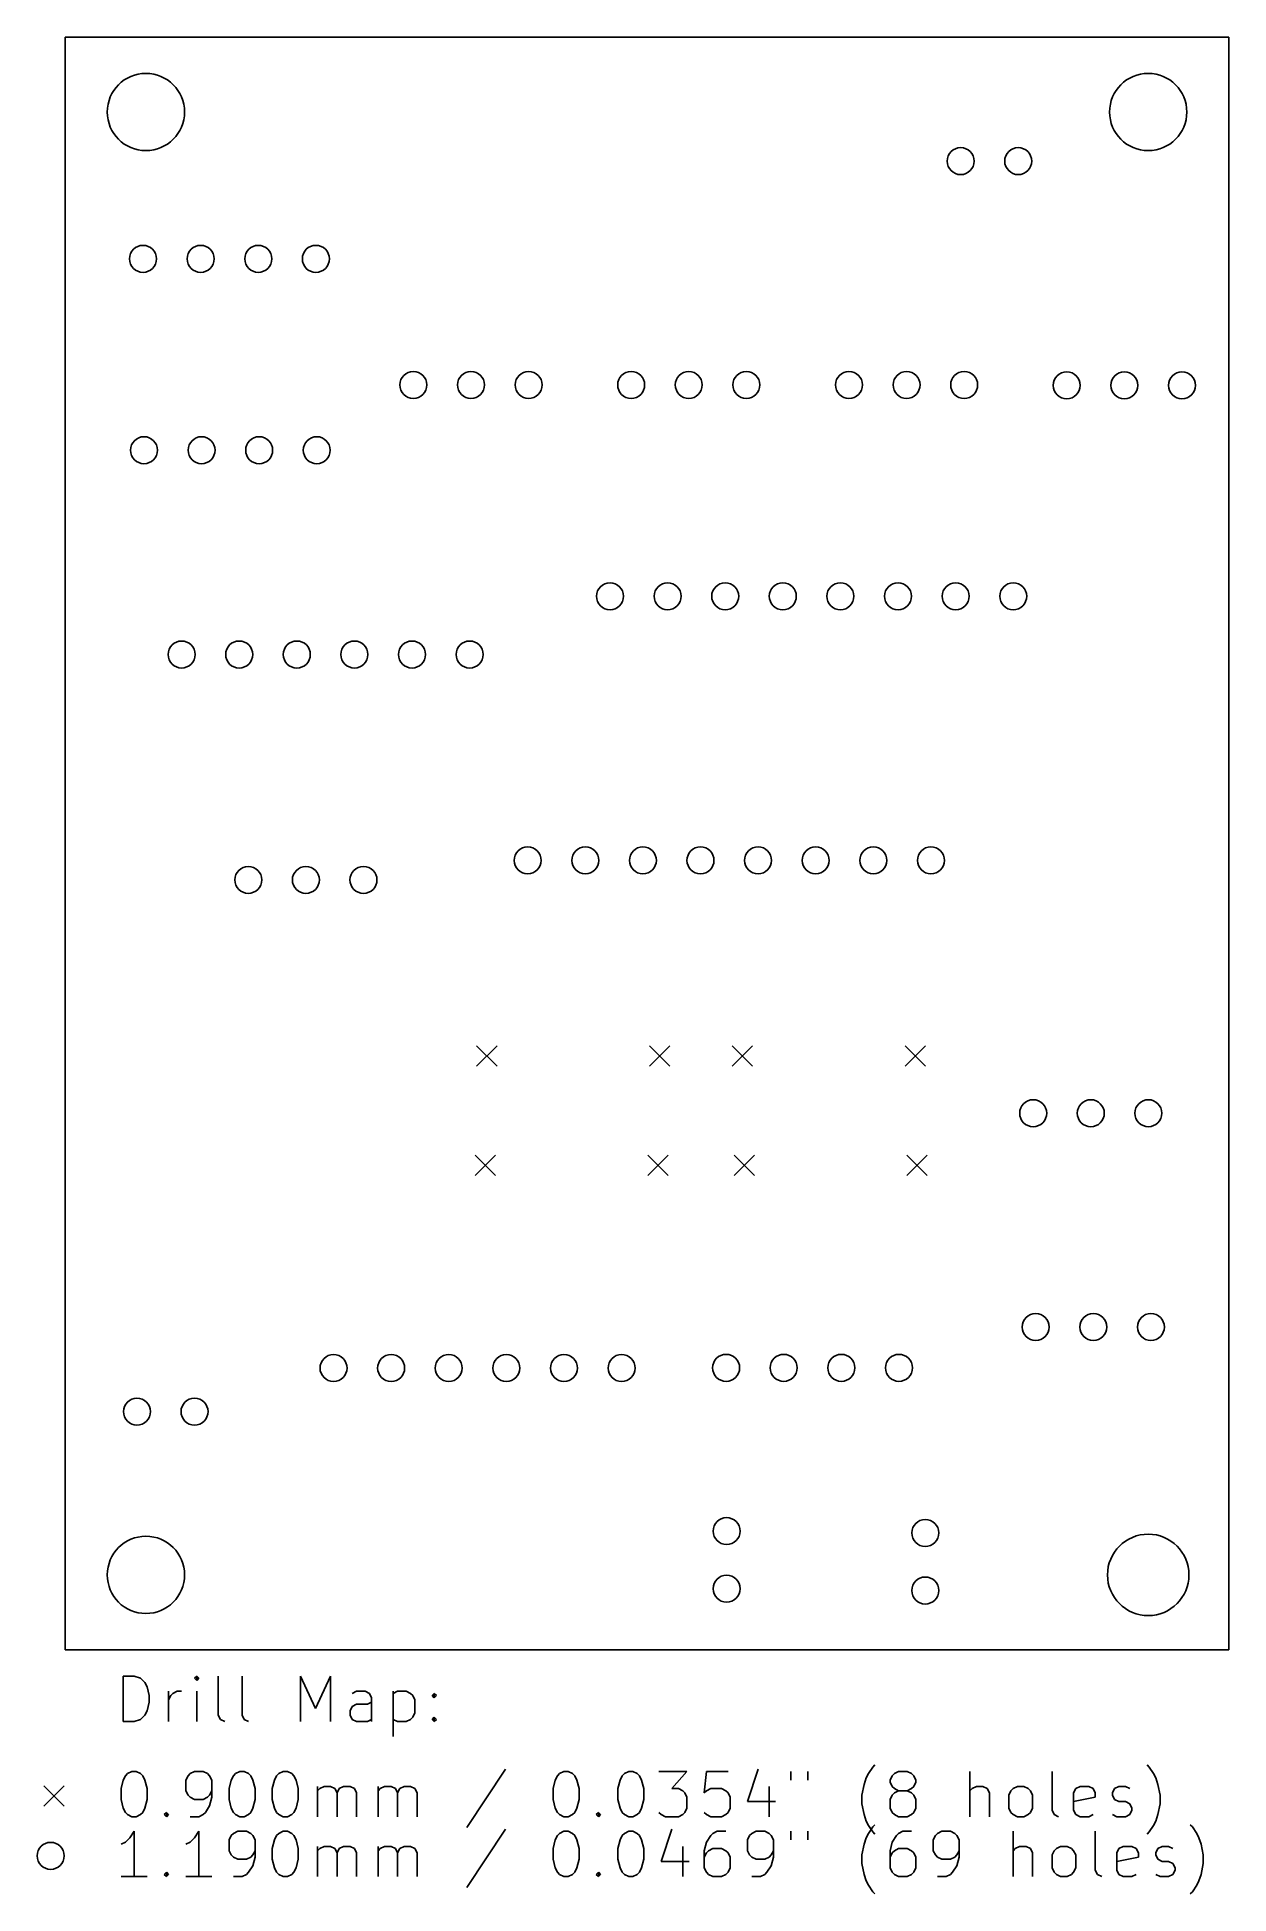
# Model space of a CAD drawing. Extents: x 104.5 to 157.1, y -126 to -44.1.
import ezdxf

# ---------------------------------------------------------------- set-up
doc = ezdxf.new("R2010")
doc.units = 0
doc.layers.add('BLACK', color=7, linetype='CONTINUOUS')

msp = doc.modelspace()

# ---------------------------------------------------------------- linework, layer by layer
at = {"layer": 'BLACK', "linetype": 'CONTINUOUS'}
for p, q in [((105.79, -44.132), (157.098, -44.132)), ((105.79, -115.252), (105.79, -44.132)), ((157.098, -44.132), (157.098, -115.252)), ((123.93, -88.62), (124.83, -89.52)), ((124.83, -88.62), (123.93, -89.52)), ((131.55, -88.62), (132.45, -89.52)), ((132.45, -88.62), (131.55, -89.52)), ((135.2, -88.62), (136.1, -89.52)), ((136.1, -88.62), (135.2, -89.52)), ((142.82, -88.62), (143.72, -89.52)), ((143.72, -88.62), (142.82, -89.52)), ((123.86, -93.44), (124.76, -94.34)), ((124.76, -93.44), (123.86, -94.34)), ((131.48, -93.44), (132.38, -94.34)), ((132.38, -93.44), (131.48, -94.34)), ((135.28, -93.44), (136.18, -94.34)), ((136.18, -93.44), (135.28, -94.34)), ((142.9, -93.44), (143.8, -94.34)), ((143.8, -93.44), (142.9, -94.34)), ((157.098, -115.252), (105.79, -115.252)), ((108.347768, -118.416838), (108.347768, -116.416838)), ((108.347768, -116.416838), (108.823958, -116.416838)), ((108.823958, -116.416838), (109.109673, -116.512076)), ((109.109673, -116.512076), (109.300149, -116.702552)), ((109.300149, -116.702552), (109.395387, -116.893028)), ((109.395387, -116.893028), (109.490625, -117.27398)), ((110.347768, -118.416838), (110.347768, -117.083504)), ((110.538244, -117.178742), (110.72872, -117.083504)), ((110.72872, -117.083504), (110.919197, -117.083504)), ((111.585863, -116.416838), (111.490625, -116.512076)), ((111.490625, -116.512076), (111.585863, -116.607314)), ((111.681101, -116.512076), (111.585863, -116.416838)), ((111.585863, -116.416838), (111.585863, -116.607314)), ((111.585863, -116.607314), (111.681101, -116.512076)), ((111.585863, -118.416838), (111.585863, -117.083504)), ((112.538244, -118.131123), (112.538244, -116.416838)), ((113.585863, -118.131123), (113.585863, -116.416838)), ((116.157292, -118.416838), (116.157292, -116.416838)), ((116.157292, -116.416838), (116.823959, -117.845409)), ((116.823959, -117.845409), (117.490625, -116.416838)), ((117.490625, -116.416838), (117.490625, -118.416838)), ((118.633482, -117.083504), (118.443006, -117.178742)), ((119.014435, -117.083504), (118.633482, -117.083504)), ((119.204911, -117.178742), (119.014435, -117.083504)), ((120.25253, -117.083504), (120.25253, -119.083504)), ((120.25253, -117.178742), (120.443006, -117.083504)), ((120.443006, -117.083504), (120.823959, -117.083504)), ((120.823959, -117.083504), (121.014435, -117.178742)), ((109.490625, -117.559695), (109.395387, -117.940647)), ((109.490625, -117.27398), (109.490625, -117.559695)), ((110.347768, -117.464457), (110.443006, -117.27398)), ((110.443006, -117.27398), (110.538244, -117.178742)), ((118.347768, -117.940647), (118.443006, -117.750171)), ((118.443006, -117.750171), (118.633482, -117.654933)), ((118.633482, -117.654933), (119.109673, -117.654933)), ((119.109673, -117.654933), (119.300149, -117.559695)), ((119.300149, -117.369219), (119.204911, -117.178742)), ((119.300149, -118.416838), (119.300149, -117.369219)), ((121.014435, -117.178742), (121.109673, -117.27398)), ((121.109673, -117.27398), (121.204911, -117.464457)), ((121.204911, -117.464457), (121.204911, -118.035885)), ((121.966816, -117.27398), (122.062054, -117.178742)), ((122.062054, -117.369219), (121.966816, -117.27398)), ((122.062054, -117.178742), (122.157292, -117.27398)), ((122.062054, -117.178742), (122.062054, -117.369219)), ((122.157292, -117.27398), (122.062054, -117.369219)), ((108.823958, -118.416838), (108.347768, -118.416838)), ((109.109673, -118.3216), (108.823958, -118.416838)), ((109.300149, -118.131123), (109.109673, -118.3216)), ((109.395387, -117.940647), (109.300149, -118.131123)), ((112.633482, -118.3216), (112.538244, -118.131123)), ((112.823958, -118.416838), (112.633482, -118.3216)), ((113.681101, -118.3216), (113.585863, -118.131123)), ((113.871577, -118.416838), (113.681101, -118.3216)), ((118.347768, -118.131123), (118.347768, -117.940647)), ((118.443006, -118.3216), (118.347768, -118.131123)), ((118.633482, -118.416838), (118.443006, -118.3216)), ((119.109673, -118.416838), (118.633482, -118.416838)), ((119.300149, -118.3216), (119.109673, -118.416838)), ((120.443006, -118.416838), (120.25253, -118.3216)), ((120.823959, -118.416838), (120.443006, -118.416838)), ((121.014435, -118.3216), (120.823959, -118.416838)), ((121.109673, -118.226361), (121.014435, -118.3216)), ((121.204911, -118.035885), (121.109673, -118.226361)), ((121.966816, -118.3216), (122.062054, -118.226361)), ((122.062054, -118.416838), (121.966816, -118.3216)), ((122.062054, -118.226361), (122.157292, -118.3216)), ((122.062054, -118.226361), (122.062054, -118.416838)), ((122.157292, -118.3216), (122.062054, -118.416838)), ((141.39539, -120.426361), (141.490629, -120.331123)), ((153.585868, -120.426361), (153.49063, -120.331123)), ((108.25253, -121.378742), (108.347768, -120.99779)), ((108.347768, -120.99779), (108.443006, -120.807314)), ((108.443006, -120.807314), (108.538244, -120.712076)), ((108.538244, -120.712076), (108.72872, -120.616838)), ((108.72872, -120.616838), (108.919197, -120.616838)), ((108.919197, -120.616838), (109.109673, -120.712076)), ((109.109673, -120.712076), (109.204911, -120.807314)), ((109.204911, -120.807314), (109.300149, -120.99779)), ((109.300149, -120.99779), (109.395387, -121.378742)), ((111.204911, -120.807314), (111.109673, -120.99779)), ((111.109673, -120.99779), (111.109673, -121.47398)), ((111.300149, -120.712076), (111.204911, -120.807314)), ((111.490625, -120.616838), (111.300149, -120.712076)), ((111.871578, -120.616838), (111.490625, -120.616838)), ((112.062054, -120.712076), (111.871578, -120.616838)), ((112.157292, -120.807314), (112.062054, -120.712076)), ((112.25253, -120.99779), (112.157292, -120.807314)), ((112.25253, -121.759695), (112.25253, -120.99779)), ((113.014435, -121.378742), (113.109673, -120.99779)), ((113.109673, -120.99779), (113.204911, -120.807314)), ((113.204911, -120.807314), (113.300149, -120.712076)), ((113.300149, -120.712076), (113.490625, -120.616838)), ((113.490625, -120.616838), (113.681102, -120.616838)), ((113.681102, -120.616838), (113.871578, -120.712076)), ((113.871578, -120.712076), (113.966816, -120.807314)), ((113.966816, -120.807314), (114.062054, -120.99779)), ((114.062054, -120.99779), (114.157292, -121.378742)), ((114.919197, -121.378742), (115.014435, -120.99779)), ((115.014435, -120.99779), (115.109673, -120.807314)), ((115.109673, -120.807314), (115.204911, -120.712076)), ((115.204911, -120.712076), (115.395387, -120.616838)), ((115.395387, -120.616838), (115.585864, -120.616838)), ((115.585864, -120.616838), (115.77634, -120.712076)), ((115.77634, -120.712076), (115.871578, -120.807314)), ((115.871578, -120.807314), (115.966816, -120.99779)), ((115.966816, -120.99779), (116.062054, -121.378742)), ((125.204912, -120.5216), (123.490627, -123.093028)), ((127.300151, -121.378742), (127.395389, -120.99779)), ((127.395389, -120.99779), (127.490627, -120.807314)), ((127.490627, -120.807314), (127.585865, -120.712076)), ((127.585865, -120.712076), (127.776341, -120.616838)), ((127.776341, -120.616838), (127.966818, -120.616838)), ((127.966818, -120.616838), (128.157294, -120.712076)), ((128.157294, -120.712076), (128.252532, -120.807314)), ((128.252532, -120.807314), (128.34777, -120.99779)), ((128.34777, -120.99779), (128.443008, -121.378742)), ((130.157294, -121.378742), (130.252532, -120.99779)), ((130.252532, -120.99779), (130.34777, -120.807314)), ((130.34777, -120.807314), (130.443008, -120.712076)), ((130.443008, -120.712076), (130.633484, -120.616838)), ((130.633484, -120.616838), (130.823961, -120.616838)), ((130.823961, -120.616838), (131.014437, -120.712076)), ((131.014437, -120.712076), (131.109675, -120.807314)), ((131.109675, -120.807314), (131.204913, -120.99779)), ((131.204913, -120.99779), (131.300151, -121.378742)), ((131.966818, -120.616838), (133.204913, -120.616838)), ((133.204913, -120.616838), (132.538246, -121.378742)), ((134.062056, -120.616838), (133.966818, -121.569219)), ((135.014437, -120.616838), (134.062056, -120.616838)), ((136.34777, -120.5216), (135.87158, -121.950171)), ((137.776342, -120.616838), (137.776342, -120.99779)), ((138.538247, -120.616838), (138.538247, -120.99779)), ((140.9192, -121.664457), (141.014438, -121.188266)), ((141.014438, -121.188266), (141.109676, -120.902552)), ((141.109676, -120.902552), (141.204914, -120.712076)), ((141.204914, -120.712076), (141.39539, -120.426361)), ((142.157295, -120.99779), (142.252533, -120.807314)), ((142.157295, -121.093028), (142.157295, -120.99779)), ((142.252533, -121.283504), (142.157295, -121.093028)), ((142.252533, -120.807314), (142.347771, -120.712076)), ((142.347771, -120.712076), (142.538247, -120.616838)), ((142.538247, -120.616838), (142.9192, -120.616838)), ((142.9192, -120.616838), (143.109676, -120.712076)), ((143.109676, -120.712076), (143.204914, -120.807314)), ((143.204914, -120.807314), (143.300152, -120.99779)), ((143.300152, -121.093028), (143.204914, -121.283504)), ((143.300152, -120.99779), (143.300152, -121.093028)), ((145.681105, -122.616838), (145.681105, -120.616838)), ((149.300153, -122.331123), (149.300153, -120.616838)), ((153.776344, -120.712076), (153.585868, -120.426361)), ((153.871582, -120.902552), (153.776344, -120.712076)), ((153.96682, -121.188266), (153.871582, -120.902552)), ((154.062058, -121.664457), (153.96682, -121.188266)), ((104.84, -121.252), (105.74, -122.152)), ((105.74, -121.252), (104.84, -122.152)), ((108.25253, -121.854933), (108.25253, -121.378742)), ((108.347768, -122.235885), (108.25253, -121.854933)), ((109.395387, -121.854933), (109.300149, -122.235885)), ((109.395387, -121.378742), (109.395387, -121.854933)), ((111.109673, -121.47398), (111.204911, -121.664457)), ((111.204911, -121.664457), (111.300149, -121.759695)), ((111.300149, -121.759695), (111.490625, -121.854933)), ((111.490625, -121.854933), (111.871578, -121.854933)), ((111.871578, -121.854933), (112.062054, -121.759695)), ((112.062054, -121.759695), (112.157292, -121.664457)), ((112.157292, -121.664457), (112.25253, -121.47398)), ((112.157292, -122.140647), (112.25253, -121.759695)), ((113.014435, -121.854933), (113.014435, -121.378742)), ((113.109673, -122.235885), (113.014435, -121.854933)), ((114.157292, -121.854933), (114.062054, -122.235885)), ((114.157292, -121.378742), (114.157292, -121.854933)), ((114.919197, -121.854933), (114.919197, -121.378742)), ((115.014435, -122.235885), (114.919197, -121.854933)), ((116.062054, -121.854933), (115.966816, -122.235885)), ((116.062054, -121.378742), (116.062054, -121.854933)), ((116.919197, -122.616838), (116.919197, -121.283504)), ((116.919197, -121.47398), (117.014435, -121.378742)), ((117.014435, -121.378742), (117.204911, -121.283504)), ((117.204911, -121.283504), (117.490626, -121.283504)), ((117.490626, -121.283504), (117.681102, -121.378742)), ((117.681102, -121.378742), (117.77634, -121.569219)), ((117.77634, -121.569219), (117.871578, -121.378742)), ((117.77634, -121.569219), (117.77634, -122.616838)), ((117.871578, -121.378742), (118.062054, -121.283504)), ((118.062054, -121.283504), (118.347768, -121.283504)), ((118.347768, -121.283504), (118.538245, -121.378742)), ((118.538245, -121.378742), (118.633483, -121.569219)), ((118.633483, -121.569219), (118.633483, -122.616838)), ((119.585864, -122.616838), (119.585864, -121.283504)), ((119.585864, -121.47398), (119.681102, -121.378742)), ((119.681102, -121.378742), (119.871578, -121.283504)), ((119.871578, -121.283504), (120.157293, -121.283504)), ((120.157293, -121.283504), (120.347769, -121.378742)), ((120.347769, -121.378742), (120.443007, -121.569219)), ((120.443007, -121.569219), (120.538245, -121.378742)), ((120.443007, -121.569219), (120.443007, -122.616838)), ((120.538245, -121.378742), (120.728721, -121.283504)), ((120.728721, -121.283504), (121.014435, -121.283504)), ((121.014435, -121.283504), (121.204912, -121.378742)), ((121.204912, -121.378742), (121.30015, -121.569219)), ((121.30015, -121.569219), (121.30015, -122.616838)), ((127.300151, -121.854933), (127.300151, -121.378742)), ((127.395389, -122.235885), (127.300151, -121.854933)), ((128.443008, -121.854933), (128.34777, -122.235885)), ((128.443008, -121.378742), (128.443008, -121.854933)), ((130.157294, -121.854933), (130.157294, -121.378742)), ((130.252532, -122.235885), (130.157294, -121.854933)), ((131.300151, -121.854933), (131.204913, -122.235885)), ((131.300151, -121.378742), (131.300151, -121.854933)), ((132.538246, -121.378742), (132.823961, -121.378742)), ((132.823961, -121.378742), (133.014437, -121.47398)), ((133.014437, -121.47398), (133.109675, -121.569219)), ((133.109675, -121.569219), (133.204913, -121.759695)), ((133.204913, -121.759695), (133.204913, -122.235885)), ((133.966818, -121.569219), (134.062056, -121.47398)), ((134.062056, -121.47398), (134.252532, -121.378742)), ((134.252532, -121.378742), (134.728723, -121.378742)), ((134.728723, -121.378742), (134.919199, -121.47398)), ((134.919199, -121.47398), (135.014437, -121.569219)), ((135.014437, -121.569219), (135.109675, -121.759695)), ((135.109675, -121.759695), (135.109675, -122.235885)), ((135.87158, -121.950171), (137.109675, -121.950171)), ((136.823961, -121.283504), (136.823961, -122.616838)), ((140.9192, -122.045409), (140.9192, -121.664457)), ((142.252533, -121.664457), (142.157295, -121.854933)), ((142.157295, -121.854933), (142.157295, -122.235885)), ((142.347771, -121.378742), (142.252533, -121.283504)), ((142.347771, -121.569219), (142.252533, -121.664457)), ((142.538247, -121.47398), (142.347771, -121.378742)), ((142.538247, -121.47398), (142.347771, -121.569219)), ((142.9192, -121.47398), (142.538247, -121.47398)), ((143.109676, -121.378742), (142.9192, -121.47398)), ((143.109676, -121.569219), (142.9192, -121.47398)), ((143.204914, -121.283504), (143.109676, -121.378742)), ((143.204914, -121.664457), (143.109676, -121.569219)), ((143.300152, -121.854933), (143.204914, -121.664457)), ((143.300152, -122.235885), (143.300152, -121.854933)), ((145.776343, -121.378742), (145.681105, -121.47398)), ((145.966819, -121.283504), (145.776343, -121.378742)), ((146.252534, -121.283504), (145.966819, -121.283504)), ((146.44301, -121.378742), (146.252534, -121.283504)), ((146.538248, -121.569219), (146.44301, -121.378742)), ((146.538248, -122.616838), (146.538248, -121.569219)), ((147.395391, -121.664457), (147.490629, -121.47398)), ((147.395391, -122.235885), (147.395391, -121.664457)), ((147.490629, -121.47398), (147.585867, -121.378742)), ((147.585867, -121.378742), (147.776343, -121.283504)), ((147.776343, -121.283504), (148.062058, -121.283504)), ((148.062058, -121.283504), (148.252534, -121.378742)), ((148.252534, -121.378742), (148.347772, -121.47398)), ((148.347772, -121.47398), (148.44301, -121.664457)), ((148.44301, -121.664457), (148.44301, -122.235885)), ((150.252534, -121.569219), (150.347772, -121.378742)), ((150.252534, -122.331123), (150.252534, -121.569219)), ((151.204915, -121.759695), (150.252534, -121.950171)), ((150.347772, -121.378742), (150.538248, -121.283504)), ((150.538248, -121.283504), (150.919201, -121.283504)), ((150.919201, -121.283504), (151.109677, -121.378742)), ((151.109677, -121.378742), (151.204915, -121.569219)), ((151.204915, -121.569219), (151.204915, -121.759695)), ((151.96682, -121.569219), (152.062058, -121.378742)), ((151.96682, -121.664457), (151.96682, -121.569219)), ((152.062058, -121.854933), (151.96682, -121.664457)), ((152.062058, -121.378742), (152.252534, -121.283504)), ((152.252534, -121.950171), (152.062058, -121.854933)), ((152.252534, -121.283504), (152.538248, -121.283504)), ((152.538248, -121.950171), (152.252534, -121.950171)), ((152.538248, -121.283504), (152.728725, -121.378742)), ((152.728725, -122.045409), (152.538248, -121.950171)), ((154.062058, -122.045409), (154.062058, -121.664457)), ((108.443006, -122.426361), (108.347768, -122.235885)), ((108.538244, -122.5216), (108.443006, -122.426361)), ((108.72872, -122.616838), (108.538244, -122.5216)), ((108.919197, -122.616838), (108.72872, -122.616838)), ((109.109673, -122.5216), (108.919197, -122.616838)), ((109.204911, -122.426361), (109.109673, -122.5216)), ((109.300149, -122.235885), (109.204911, -122.426361)), ((110.157292, -122.5216), (110.25253, -122.426361)), ((110.25253, -122.616838), (110.157292, -122.5216)), ((110.25253, -122.426361), (110.347768, -122.5216)), ((110.25253, -122.426361), (110.25253, -122.616838)), ((110.347768, -122.5216), (110.25253, -122.616838)), ((111.300149, -122.616838), (111.681101, -122.616838)), ((111.681101, -122.616838), (111.871578, -122.5216)), ((111.871578, -122.5216), (111.966816, -122.426361)), ((111.966816, -122.426361), (112.157292, -122.140647)), ((113.204911, -122.426361), (113.109673, -122.235885)), ((113.300149, -122.5216), (113.204911, -122.426361)), ((113.490625, -122.616838), (113.300149, -122.5216)), ((113.681102, -122.616838), (113.490625, -122.616838)), ((113.871578, -122.5216), (113.681102, -122.616838)), ((113.966816, -122.426361), (113.871578, -122.5216)), ((114.062054, -122.235885), (113.966816, -122.426361)), ((115.109673, -122.426361), (115.014435, -122.235885)), ((115.204911, -122.5216), (115.109673, -122.426361)), ((115.395387, -122.616838), (115.204911, -122.5216)), ((115.585864, -122.616838), (115.395387, -122.616838)), ((115.77634, -122.5216), (115.585864, -122.616838)), ((115.871578, -122.426361), (115.77634, -122.5216)), ((115.966816, -122.235885), (115.871578, -122.426361)), ((127.490627, -122.426361), (127.395389, -122.235885)), ((127.585865, -122.5216), (127.490627, -122.426361)), ((127.776341, -122.616838), (127.585865, -122.5216)), ((127.966818, -122.616838), (127.776341, -122.616838)), ((128.157294, -122.5216), (127.966818, -122.616838)), ((128.252532, -122.426361), (128.157294, -122.5216)), ((128.34777, -122.235885), (128.252532, -122.426361)), ((129.204913, -122.5216), (129.300151, -122.426361)), ((129.300151, -122.616838), (129.204913, -122.5216)), ((129.300151, -122.426361), (129.395389, -122.5216)), ((129.300151, -122.426361), (129.300151, -122.616838)), ((129.395389, -122.5216), (129.300151, -122.616838)), ((130.34777, -122.426361), (130.252532, -122.235885)), ((130.443008, -122.5216), (130.34777, -122.426361)), ((130.633484, -122.616838), (130.443008, -122.5216)), ((130.823961, -122.616838), (130.633484, -122.616838)), ((131.014437, -122.5216), (130.823961, -122.616838)), ((131.109675, -122.426361), (131.014437, -122.5216)), ((131.204913, -122.235885), (131.109675, -122.426361)), ((132.062056, -122.5216), (131.966818, -122.426361)), ((132.252532, -122.616838), (132.062056, -122.5216)), ((132.823961, -122.616838), (132.252532, -122.616838)), ((133.014437, -122.5216), (132.823961, -122.616838)), ((133.109675, -122.426361), (133.014437, -122.5216)), ((133.204913, -122.235885), (133.109675, -122.426361)), ((134.062056, -122.5216), (133.966818, -122.426361)), ((134.252532, -122.616838), (134.062056, -122.5216)), ((134.728723, -122.616838), (134.252532, -122.616838)), ((134.919199, -122.5216), (134.728723, -122.616838)), ((135.014437, -122.426361), (134.919199, -122.5216)), ((135.109675, -122.235885), (135.014437, -122.426361)), ((141.014438, -122.5216), (140.9192, -122.045409)), ((141.109676, -122.807314), (141.014438, -122.5216)), ((141.204914, -122.99779), (141.109676, -122.807314)), ((142.157295, -122.235885), (142.252533, -122.426361)), ((142.252533, -122.426361), (142.347771, -122.5216)), ((142.347771, -122.5216), (142.538247, -122.616838)), ((142.538247, -122.616838), (142.9192, -122.616838)), ((142.9192, -122.616838), (143.109676, -122.5216)), ((143.109676, -122.5216), (143.204914, -122.426361)), ((143.204914, -122.426361), (143.300152, -122.235885)), ((147.490629, -122.426361), (147.395391, -122.235885)), ((147.585867, -122.5216), (147.490629, -122.426361)), ((147.776343, -122.616838), (147.585867, -122.5216)), ((148.062058, -122.616838), (147.776343, -122.616838)), ((148.252534, -122.5216), (148.062058, -122.616838)), ((148.347772, -122.426361), (148.252534, -122.5216)), ((148.44301, -122.235885), (148.347772, -122.426361)), ((149.395391, -122.5216), (149.300153, -122.331123)), ((149.585867, -122.616838), (149.395391, -122.5216)), ((150.347772, -122.5216), (150.252534, -122.331123)), ((150.538248, -122.616838), (150.347772, -122.5216)), ((150.919201, -122.616838), (150.538248, -122.616838)), ((151.109677, -122.5216), (150.919201, -122.616838)), ((151.96682, -122.5216), (152.157296, -122.616838)), ((152.157296, -122.616838), (152.538248, -122.616838)), ((152.538248, -122.616838), (152.728725, -122.5216)), ((152.823963, -122.235885), (152.728725, -122.045409)), ((152.728725, -122.5216), (152.823963, -122.331123)), ((152.823963, -122.331123), (152.823963, -122.235885)), ((153.776344, -122.99779), (153.871582, -122.807314)), ((153.871582, -122.807314), (153.96682, -122.5216)), ((153.96682, -122.5216), (154.062058, -122.045409)), ((108.633482, -123.542552), (108.443006, -123.733028)), ((108.823958, -123.256838), (108.633482, -123.542552)), ((108.823958, -125.256838), (108.823958, -123.256838)), ((111.490625, -123.542552), (111.300149, -123.733028)), ((111.681101, -123.256838), (111.490625, -123.542552)), ((111.681101, -125.256838), (111.681101, -123.256838)), ((113.109673, -123.447314), (113.014435, -123.63779)), ((113.014435, -123.63779), (113.014435, -124.11398)), ((113.204911, -123.352076), (113.109673, -123.447314)), ((113.395387, -123.256838), (113.204911, -123.352076)), ((113.77634, -123.256838), (113.395387, -123.256838)), ((113.966816, -123.352076), (113.77634, -123.256838)), ((114.062054, -123.447314), (113.966816, -123.352076)), ((114.157292, -123.63779), (114.062054, -123.447314)), ((114.157292, -124.399695), (114.157292, -123.63779)), ((114.919197, -124.018742), (115.014435, -123.63779)), ((115.014435, -123.63779), (115.109673, -123.447314)), ((115.109673, -123.447314), (115.204911, -123.352076)), ((115.204911, -123.352076), (115.395387, -123.256838)), ((115.395387, -123.256838), (115.585864, -123.256838)), ((115.585864, -123.256838), (115.77634, -123.352076)), ((115.77634, -123.352076), (115.871578, -123.447314)), ((115.871578, -123.447314), (115.966816, -123.63779)), ((115.966816, -123.63779), (116.062054, -124.018742)), ((125.204912, -123.1616), (123.490627, -125.733028)), ((127.300151, -124.018742), (127.395389, -123.63779)), ((127.395389, -123.63779), (127.490627, -123.447314)), ((127.490627, -123.447314), (127.585865, -123.352076)), ((127.585865, -123.352076), (127.776341, -123.256838)), ((127.776341, -123.256838), (127.966818, -123.256838)), ((127.966818, -123.256838), (128.157294, -123.352076)), ((128.157294, -123.352076), (128.252532, -123.447314)), ((128.252532, -123.447314), (128.34777, -123.63779)), ((128.34777, -123.63779), (128.443008, -124.018742)), ((130.157294, -124.018742), (130.252532, -123.63779)), ((130.252532, -123.63779), (130.34777, -123.447314)), ((130.34777, -123.447314), (130.443008, -123.352076)), ((130.443008, -123.352076), (130.633484, -123.256838)), ((130.633484, -123.256838), (130.823961, -123.256838)), ((130.823961, -123.256838), (131.014437, -123.352076)), ((131.014437, -123.352076), (131.109675, -123.447314)), ((131.109675, -123.447314), (131.204913, -123.63779)), ((131.204913, -123.63779), (131.300151, -124.018742)), ((132.538246, -123.1616), (132.062056, -124.590171)), ((134.252532, -123.447314), (134.062056, -123.733028)), ((134.34777, -123.352076), (134.252532, -123.447314)), ((134.538246, -123.256838), (134.34777, -123.352076)), ((134.919199, -123.256838), (134.538246, -123.256838)), ((135.966818, -123.447314), (135.87158, -123.63779)), ((135.87158, -123.63779), (135.87158, -124.11398)), ((136.062056, -123.352076), (135.966818, -123.447314)), ((136.252532, -123.256838), (136.062056, -123.352076)), ((136.633485, -123.256838), (136.252532, -123.256838)), ((136.823961, -123.352076), (136.633485, -123.256838)), ((136.919199, -123.447314), (136.823961, -123.352076)), ((137.014437, -123.63779), (136.919199, -123.447314)), ((137.014437, -124.399695), (137.014437, -123.63779)), ((137.776342, -123.256838), (137.776342, -123.63779)), ((138.538247, -123.256838), (138.538247, -123.63779)), ((141.014438, -123.828266), (141.109676, -123.542552)), ((141.109676, -123.542552), (141.204914, -123.352076)), ((141.39539, -123.283504), (141.204914, -122.99779)), ((141.204914, -123.352076), (141.39539, -123.066361)), ((141.39539, -123.066361), (141.490629, -122.971123)), ((141.490629, -123.378742), (141.39539, -123.283504)), ((142.443009, -123.447314), (142.252533, -123.733028)), ((142.538247, -123.352076), (142.443009, -123.447314)), ((142.728723, -123.256838), (142.538247, -123.352076)), ((143.109676, -123.256838), (142.728723, -123.256838)), ((144.157295, -123.447314), (144.062057, -123.63779)), ((144.062057, -123.63779), (144.062057, -124.11398)), ((144.252533, -123.352076), (144.157295, -123.447314)), ((144.443009, -123.256838), (144.252533, -123.352076)), ((144.823962, -123.256838), (144.443009, -123.256838)), ((145.014438, -123.352076), (144.823962, -123.256838)), ((145.109676, -123.447314), (145.014438, -123.352076)), ((145.204914, -123.63779), (145.109676, -123.447314)), ((145.204914, -124.399695), (145.204914, -123.63779)), ((147.585867, -125.256838), (147.585867, -123.256838)), ((151.204915, -124.971123), (151.204915, -123.256838)), ((153.49063, -123.378742), (153.585868, -123.283504)), ((153.585868, -123.283504), (153.776344, -122.99779)), ((155.49063, -123.066361), (155.395392, -122.971123)), ((155.681106, -123.352076), (155.49063, -123.066361)), ((155.776344, -123.542552), (155.681106, -123.352076)), ((155.871582, -123.828266), (155.776344, -123.542552)), ((108.443006, -123.733028), (108.25253, -123.828266)), ((111.300149, -123.733028), (111.109673, -123.828266)), ((113.014435, -124.11398), (113.109673, -124.304457)), ((113.109673, -124.304457), (113.204911, -124.399695)), ((113.204911, -124.399695), (113.395387, -124.494933)), ((113.77634, -124.494933), (113.966816, -124.399695)), ((113.966816, -124.399695), (114.062054, -124.304457)), ((114.062054, -124.304457), (114.157292, -124.11398)), ((114.062054, -124.780647), (114.157292, -124.399695)), ((114.919197, -124.494933), (114.919197, -124.018742)), ((116.062054, -124.018742), (116.062054, -124.494933)), ((116.919197, -125.256838), (116.919197, -123.923504)), ((116.919197, -124.11398), (117.014435, -124.018742)), ((117.014435, -124.018742), (117.204911, -123.923504)), ((117.204911, -123.923504), (117.490626, -123.923504)), ((117.490626, -123.923504), (117.681102, -124.018742)), ((117.681102, -124.018742), (117.77634, -124.209219)), ((117.77634, -124.209219), (117.871578, -124.018742)), ((117.77634, -124.209219), (117.77634, -125.256838)), ((117.871578, -124.018742), (118.062054, -123.923504)), ((118.062054, -123.923504), (118.347768, -123.923504)), ((118.347768, -123.923504), (118.538245, -124.018742)), ((118.538245, -124.018742), (118.633483, -124.209219)), ((118.633483, -124.209219), (118.633483, -125.256838)), ((119.585864, -125.256838), (119.585864, -123.923504)), ((119.585864, -124.11398), (119.681102, -124.018742)), ((119.681102, -124.018742), (119.871578, -123.923504)), ((119.871578, -123.923504), (120.157293, -123.923504)), ((120.157293, -123.923504), (120.347769, -124.018742)), ((120.347769, -124.018742), (120.443007, -124.209219)), ((120.443007, -124.209219), (120.538245, -124.018742)), ((120.443007, -124.209219), (120.443007, -125.256838)), ((120.538245, -124.018742), (120.728721, -123.923504)), ((120.728721, -123.923504), (121.014435, -123.923504)), ((121.014435, -123.923504), (121.204912, -124.018742)), ((121.204912, -124.018742), (121.30015, -124.209219)), ((121.30015, -124.209219), (121.30015, -125.256838)), ((127.300151, -124.494933), (127.300151, -124.018742)), ((128.443008, -124.018742), (128.443008, -124.494933)), ((130.157294, -124.494933), (130.157294, -124.018742)), ((131.300151, -124.018742), (131.300151, -124.494933)), ((133.014437, -123.923504), (133.014437, -125.256838)), ((134.062056, -123.733028), (133.966818, -124.11398)), ((133.966818, -124.11398), (133.966818, -124.875885)), ((134.062056, -124.209219), (133.966818, -124.399695)), ((134.157294, -124.11398), (134.062056, -124.209219)), ((134.34777, -124.018742), (134.157294, -124.11398)), ((134.728723, -124.018742), (134.34777, -124.018742)), ((134.919199, -124.11398), (134.728723, -124.018742)), ((135.014437, -124.209219), (134.919199, -124.11398)), ((135.109675, -124.399695), (135.014437, -124.209219)), ((135.109675, -124.875885), (135.109675, -124.399695)), ((135.87158, -124.11398), (135.966818, -124.304457)), ((135.966818, -124.304457), (136.062056, -124.399695)), ((136.062056, -124.399695), (136.252532, -124.494933)), ((136.633485, -124.494933), (136.823961, -124.399695)), ((136.823961, -124.399695), (136.919199, -124.304457)), ((136.919199, -124.304457), (137.014437, -124.11398)), ((136.919199, -124.780647), (137.014437, -124.399695)), ((140.9192, -124.304457), (141.014438, -123.828266)), ((140.9192, -124.685409), (140.9192, -124.304457)), ((142.252533, -123.733028), (142.157295, -124.11398)), ((142.157295, -124.11398), (142.157295, -124.875885)), ((142.252533, -124.209219), (142.157295, -124.399695)), ((142.347771, -124.11398), (142.252533, -124.209219)), ((142.538247, -124.018742), (142.347771, -124.11398)), ((142.9192, -124.018742), (142.538247, -124.018742)), ((143.109676, -124.11398), (142.9192, -124.018742)), ((143.204914, -124.209219), (143.109676, -124.11398)), ((143.300152, -124.399695), (143.204914, -124.209219)), ((143.300152, -124.875885), (143.300152, -124.399695)), ((144.062057, -124.11398), (144.157295, -124.304457)), ((144.157295, -124.304457), (144.252533, -124.399695)), ((144.252533, -124.399695), (144.443009, -124.494933)), ((144.823962, -124.494933), (145.014438, -124.399695)), ((145.014438, -124.399695), (145.109676, -124.304457)), ((145.109676, -124.304457), (145.204914, -124.11398)), ((145.109676, -124.780647), (145.204914, -124.399695)), ((147.681105, -124.018742), (147.585867, -124.11398)), ((147.871581, -123.923504), (147.681105, -124.018742)), ((148.157296, -123.923504), (147.871581, -123.923504)), ((148.347772, -124.018742), (148.157296, -123.923504)), ((148.44301, -124.209219), (148.347772, -124.018742)), ((148.44301, -125.256838), (148.44301, -124.209219)), ((149.300153, -124.304457), (149.395391, -124.11398)), ((149.300153, -124.875885), (149.300153, -124.304457)), ((149.395391, -124.11398), (149.490629, -124.018742)), ((149.490629, -124.018742), (149.681105, -123.923504)), ((149.681105, -123.923504), (149.96682, -123.923504)), ((149.96682, -123.923504), (150.157296, -124.018742)), ((150.157296, -124.018742), (150.252534, -124.11398)), ((150.252534, -124.11398), (150.347772, -124.304457)), ((150.347772, -124.304457), (150.347772, -124.875885)), ((152.157296, -124.209219), (152.252534, -124.018742)), ((152.157296, -124.971123), (152.157296, -124.209219)), ((153.109677, -124.399695), (152.157296, -124.590171)), ((152.252534, -124.018742), (152.44301, -123.923504)), ((152.44301, -123.923504), (152.823963, -123.923504)), ((152.823963, -123.923504), (153.014439, -124.018742)), ((153.014439, -124.018742), (153.109677, -124.209219)), ((153.109677, -124.209219), (153.109677, -124.399695)), ((153.871582, -124.209219), (153.96682, -124.018742)), ((153.871582, -124.304457), (153.871582, -124.209219)), ((153.96682, -124.494933), (153.871582, -124.304457)), ((153.96682, -124.018742), (154.157296, -123.923504)), ((154.157296, -123.923504), (154.44301, -123.923504)), ((154.44301, -123.923504), (154.633487, -124.018742)), ((155.96682, -124.304457), (155.871582, -123.828266)), ((155.96682, -124.685409), (155.96682, -124.304457)), ((109.395387, -125.256838), (108.25253, -125.256838)), ((110.157292, -125.1616), (110.25253, -125.066361)), ((110.25253, -125.256838), (110.157292, -125.1616)), ((110.25253, -125.066361), (110.347768, -125.1616)), ((110.25253, -125.066361), (110.25253, -125.256838)), ((110.347768, -125.1616), (110.25253, -125.256838)), ((112.25253, -125.256838), (111.109673, -125.256838)), ((113.204911, -125.256838), (113.585863, -125.256838)), ((113.395387, -124.494933), (113.77634, -124.494933)), ((113.585863, -125.256838), (113.77634, -125.1616)), ((113.77634, -125.1616), (113.871578, -125.066361)), ((113.871578, -125.066361), (114.062054, -124.780647)), ((115.014435, -124.875885), (114.919197, -124.494933)), ((115.109673, -125.066361), (115.014435, -124.875885)), ((115.204911, -125.1616), (115.109673, -125.066361)), ((115.395387, -125.256838), (115.204911, -125.1616)), ((115.585864, -125.256838), (115.395387, -125.256838)), ((115.77634, -125.1616), (115.585864, -125.256838)), ((115.871578, -125.066361), (115.77634, -125.1616)), ((115.966816, -124.875885), (115.871578, -125.066361)), ((116.062054, -124.494933), (115.966816, -124.875885)), ((127.395389, -124.875885), (127.300151, -124.494933)), ((127.490627, -125.066361), (127.395389, -124.875885)), ((127.585865, -125.1616), (127.490627, -125.066361)), ((127.776341, -125.256838), (127.585865, -125.1616)), ((127.966818, -125.256838), (127.776341, -125.256838)), ((128.157294, -125.1616), (127.966818, -125.256838)), ((128.252532, -125.066361), (128.157294, -125.1616)), ((128.34777, -124.875885), (128.252532, -125.066361)), ((128.443008, -124.494933), (128.34777, -124.875885)), ((129.204913, -125.1616), (129.300151, -125.066361)), ((129.300151, -125.256838), (129.204913, -125.1616)), ((129.300151, -125.066361), (129.395389, -125.1616)), ((129.300151, -125.066361), (129.300151, -125.256838)), ((129.395389, -125.1616), (129.300151, -125.256838)), ((130.252532, -124.875885), (130.157294, -124.494933)), ((130.34777, -125.066361), (130.252532, -124.875885)), ((130.443008, -125.1616), (130.34777, -125.066361)), ((130.633484, -125.256838), (130.443008, -125.1616)), ((130.823961, -125.256838), (130.633484, -125.256838)), ((131.014437, -125.1616), (130.823961, -125.256838)), ((131.109675, -125.066361), (131.014437, -125.1616)), ((131.204913, -124.875885), (131.109675, -125.066361)), ((131.300151, -124.494933), (131.204913, -124.875885)), ((132.062056, -124.590171), (133.300151, -124.590171)), ((133.966818, -124.875885), (134.062056, -125.066361)), ((134.062056, -125.066361), (134.157294, -125.1616)), ((134.157294, -125.1616), (134.34777, -125.256838)), ((134.34777, -125.256838), (134.728723, -125.256838)), ((134.728723, -125.256838), (134.919199, -125.1616)), ((134.919199, -125.1616), (135.014437, -125.066361)), ((135.014437, -125.066361), (135.109675, -124.875885)), ((136.062056, -125.256838), (136.443008, -125.256838)), ((136.252532, -124.494933), (136.633485, -124.494933)), ((136.443008, -125.256838), (136.633485, -125.1616)), ((136.633485, -125.1616), (136.728723, -125.066361)), ((136.728723, -125.066361), (136.919199, -124.780647)), ((141.014438, -125.1616), (140.9192, -124.685409)), ((141.109676, -125.447314), (141.014438, -125.1616)), ((142.157295, -124.875885), (142.252533, -125.066361)), ((142.252533, -125.066361), (142.347771, -125.1616)), ((142.347771, -125.1616), (142.538247, -125.256838)), ((142.538247, -125.256838), (142.9192, -125.256838)), ((142.9192, -125.256838), (143.109676, -125.1616)), ((143.109676, -125.1616), (143.204914, -125.066361)), ((143.204914, -125.066361), (143.300152, -124.875885)), ((144.252533, -125.256838), (144.633485, -125.256838)), ((144.443009, -124.494933), (144.823962, -124.494933)), ((144.633485, -125.256838), (144.823962, -125.1616)), ((144.823962, -125.1616), (144.9192, -125.066361)), ((144.9192, -125.066361), (145.109676, -124.780647)), ((149.395391, -125.066361), (149.300153, -124.875885)), ((149.490629, -125.1616), (149.395391, -125.066361)), ((149.681105, -125.256838), (149.490629, -125.1616)), ((149.96682, -125.256838), (149.681105, -125.256838)), ((150.157296, -125.1616), (149.96682, -125.256838)), ((150.252534, -125.066361), (150.157296, -125.1616)), ((150.347772, -124.875885), (150.252534, -125.066361)), ((151.300153, -125.1616), (151.204915, -124.971123)), ((151.490629, -125.256838), (151.300153, -125.1616)), ((152.252534, -125.1616), (152.157296, -124.971123)), ((152.44301, -125.256838), (152.252534, -125.1616)), ((152.823963, -125.256838), (152.44301, -125.256838)), ((153.014439, -125.1616), (152.823963, -125.256838)), ((153.871582, -125.1616), (154.062058, -125.256838)), ((154.157296, -124.590171), (153.96682, -124.494933)), ((154.062058, -125.256838), (154.44301, -125.256838)), ((154.44301, -124.590171), (154.157296, -124.590171)), ((154.633487, -124.685409), (154.44301, -124.590171)), ((154.44301, -125.256838), (154.633487, -125.1616)), ((154.728725, -124.875885), (154.633487, -124.685409)), ((154.633487, -125.1616), (154.728725, -124.971123)), ((154.728725, -124.971123), (154.728725, -124.875885)), ((155.776344, -125.447314), (155.871582, -125.1616)), ((155.871582, -125.1616), (155.96682, -124.685409)), ((141.204914, -125.63779), (141.109676, -125.447314)), ((141.39539, -125.923504), (141.204914, -125.63779)), ((141.490629, -126.018742), (141.39539, -125.923504)), ((155.395392, -126.018742), (155.49063, -125.923504)), ((155.49063, -125.923504), (155.681106, -125.63779)), ((155.681106, -125.63779), (155.776344, -125.447314))]:
    msp.add_line(p, q, dxfattribs=at)
at = {"layer": 'BLACK'}
for centre, radius in [((109.346, -47.434), 1.703884), ((153.542, -47.434), 1.703884), ((145.27, -49.6), 0.595), ((147.81, -49.6), 0.595), ((109.22, -53.91), 0.595), ((111.76, -53.91), 0.595), ((114.3, -53.91), 0.595), ((116.84, -53.91), 0.595), ((121.14, -59.47), 0.595), ((123.68, -59.47), 0.595), ((126.22, -59.47), 0.595), ((130.7433, -59.47), 0.595), ((133.2833, -59.47), 0.595), ((135.8233, -59.47), 0.595), ((140.3467, -59.47), 0.595), ((142.8867, -59.47), 0.595), ((145.4267, -59.47), 0.595), ((149.95, -59.49), 0.595), ((152.49, -59.49), 0.595), ((155.03, -59.49), 0.595), ((109.26, -62.35), 0.595), ((111.8, -62.35), 0.595), ((114.34, -62.35), 0.595), ((116.88, -62.35), 0.595), ((129.81, -68.79), 0.595), ((132.35, -68.79), 0.595), ((134.89, -68.79), 0.595), ((137.43, -68.79), 0.595), ((139.97, -68.79), 0.595), ((142.51, -68.79), 0.595), ((145.05, -68.79), 0.595), ((147.59, -68.79), 0.595), ((110.92, -71.36), 0.595), ((113.46, -71.36), 0.595), ((116, -71.36), 0.595), ((118.54, -71.36), 0.595), ((121.08, -71.36), 0.595), ((123.62, -71.36), 0.595), ((126.18, -80.44), 0.595), ((128.72, -80.44), 0.595), ((131.26, -80.44), 0.595), ((133.8, -80.44), 0.595), ((136.34, -80.44), 0.595), ((138.88, -80.44), 0.595), ((141.42, -80.44), 0.595), ((143.96, -80.44), 0.595), ((113.86, -81.3), 0.595), ((116.4, -81.3), 0.595), ((118.94, -81.3), 0.595), ((148.47, -91.59), 0.595), ((151.01, -91.59), 0.595), ((153.55, -91.59), 0.595), ((148.58, -101.02), 0.595), ((151.12, -101.02), 0.595), ((153.66, -101.02), 0.595), ((117.62, -102.83), 0.595), ((120.16, -102.83), 0.595), ((122.7, -102.83), 0.595), ((125.24, -102.83), 0.595), ((127.78, -102.83), 0.595), ((130.32, -102.83), 0.595), ((134.93, -102.82), 0.595), ((137.47, -102.82), 0.595), ((140.01, -102.82), 0.595), ((142.55, -102.82), 0.595), ((108.95, -104.75), 0.595), ((111.49, -104.75), 0.595), ((134.95, -110.02), 0.595), ((143.71, -110.1), 0.595), ((109.346, -111.95), 1.703884), ((153.542, -111.95), 1.796051), ((134.95, -112.56), 0.595), ((143.71, -112.64), 0.595), ((105.145, -124.342), 0.595)]:
    msp.add_circle(centre, radius, dxfattribs=at)

doc.saveas('drawing.dxf')
